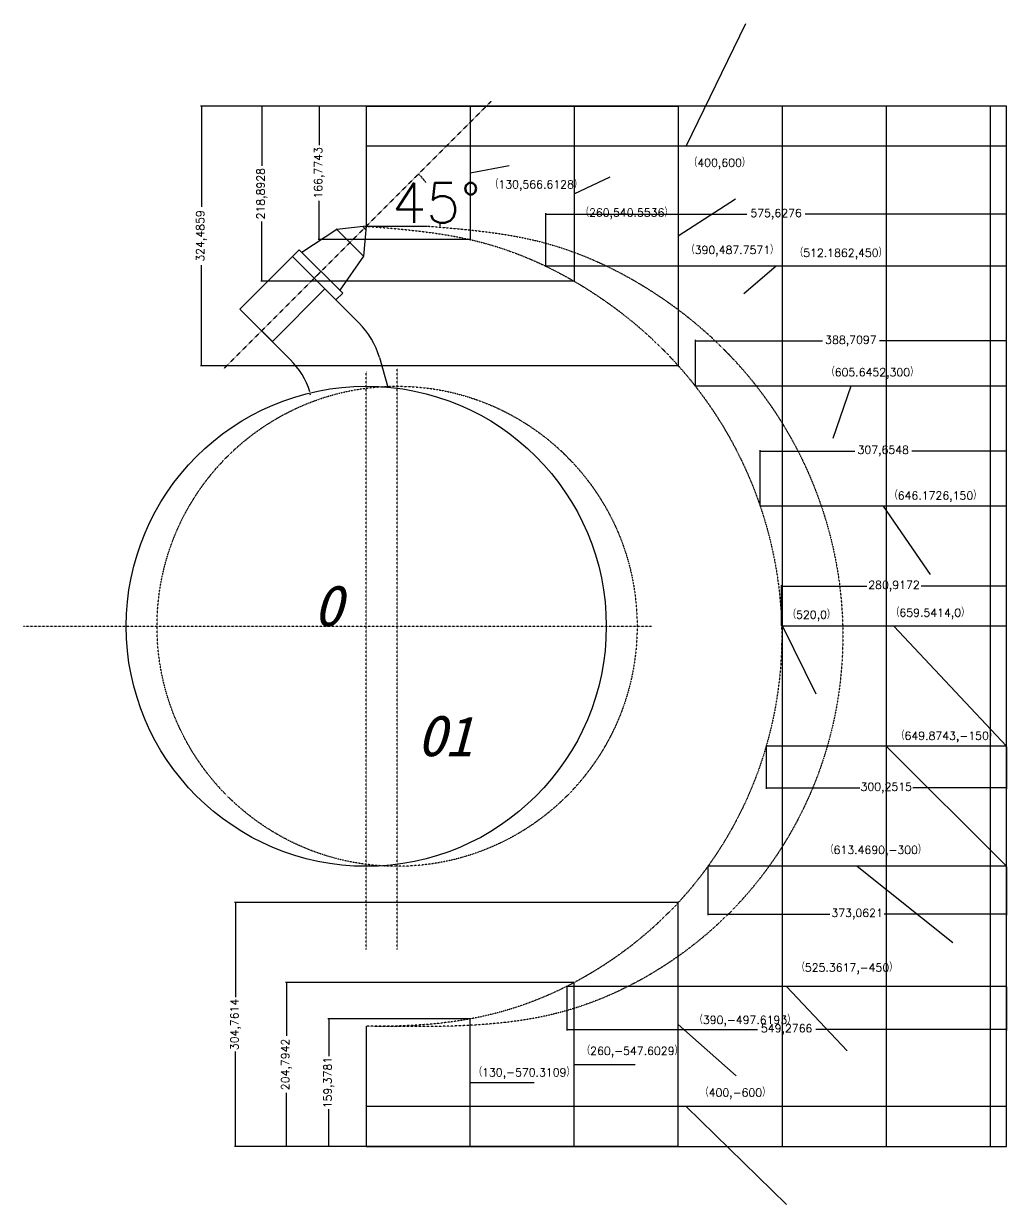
# Model space of a CAD drawing. Header units: millimetres. Extents: x -428 to 2921, y -978 to 753.
# Drawn here: x -428 to 800, y -722 to 753 of the extents above; entities that cross this region are included whole.
import ezdxf

# ---------------------------------------------------------------- set-up
doc = ezdxf.new("R2010")
doc.units = ezdxf.units.MM
doc.header["$LTSCALE"] = 0.25
for name, pattern in [('ACAD_ISO02W100', [15, 12, -3]), ('CENTER', [50.800000000000004, 31.75, -6.35, 6.35, -6.35]), ('DASHED', [19.049999999999997, 12.7, -6.35])]:
    doc.linetypes.add(name, pattern=pattern)
doc.styles.get("Standard").update_dxf_attribs({"font": 'txt', "bigfont": 'gbcbig.shx'})
doc.dimstyles.new('ISO-25', dxfattribs={"dimtxt": 10, "dimasz": 0.01, "dimexe": 1.25, "dimexo": 0.625, "dimtad": 0, "dimtoh": 1, "dimdec": 4, "dimtxsty": 'Standard', "dimcen": 2.5, "dimadec": 0, "dimazin": 0, "dimtfac": 1, "dimtdec": 4, "dimtmove": 0, "dimatfit": 3, "dimfxl": 1, "dimarcsym": 0})

# ---------------------------------------------------------------- blocks, each defined once
blk = doc.blocks.new('*D1')
at = {"color": 0, "linetype": 'ACAD_ISO02W100', "lineweight": -2, "ltscale": 0.01}
for start, end in [(36.3297717959347, 44.99379713952335), (0.006202860476659535, 2.154693829137261)]:
    blk.add_arc((-1.989519660128281e-12, 500.0000000000001), 92.3699311902961, start, end, dxfattribs=at)
at = {"color": 0, "linetype": 'ACAD_ISO02W100', "ltscale": 0.01}
for points in [[(65.32129683234132, 565.3071548243263), (65.32365398252784, 565.3095117193407), (65.31540472239118, 565.315404722393)], [(92.37159731565669, 500.0100000902023), (92.36826398232824, 500.0099999097683), (92.36993119029415, 499.9999999999999)]]:
    blk.add_solid(points, dxfattribs=at)
at = {"layer": 'Defpoints', "color": 0, "linetype": 'ACAD_ISO02W100', "ltscale": 0.01}
for p in [(156.2077389711048, 656.2077389711068), (79.99470695661498, 546.1849655951481), (-1.961097950697877e-12, 499.9999999999999), (209.2578470723523, 499.9999999999999), (-177.8814072823531, 322.1185927176488)]:
    blk.add_point(p, dxfattribs=at)
at = {"color": 0, "linetype": 'ACAD_ISO02W100', "ltscale": 0.01, "insert": (87.66707998403041, 529.0978912495959), "char_height": 10, "attachment_point": 5}
blk.add_mtext('{\\H5x;45°}', dxfattribs=at)
blk = doc.blocks.new('*D12')
at = {"color": 0, "lineweight": -2, "ltscale": 0.01}
for p, q in [((129.375, 650.0000000070127), (-59.92887703694029, 650.0000000070127)), ((-58.6788770369403, 649.9900000070127), (-58.67887703694031, 601.4044958418395)), ((-58.67887703694034, 483.2356583433331), (-58.67887703694032, 531.8211625085063)), ((129.375, 483.2256583433331), (-59.92887703694033, 483.2256583433331))]:
    blk.add_line(p, q, dxfattribs=at)
at = {"color": 0, "ltscale": 0.01}
for points in [[(-58.68054370360696, 649.9900000070127), (-58.67721037027363, 649.9900000070127), (-58.6788770369403, 650.0000000070127)], [(-58.680543703607, 483.2356583433331), (-58.67721037027367, 483.2356583433331), (-58.67887703694034, 483.2256583433331)]]:
    blk.add_solid(points, dxfattribs=at)
at = {"layer": 'Defpoints', "color": 0, "ltscale": 0.01}
for p in [(130, 650.0000000070127), (-58.67887703694034, 483.2256583433331), (130, 483.2256583433331)]:
    blk.add_point(p, dxfattribs=at)
at = {"color": 0, "ltscale": 0.01, "insert": (-58.67887703694041, 566.6128291751729), "char_height": 10, "attachment_point": 5, "rotation": 90}
blk.add_mtext('166,7743', dxfattribs=at)
blk = doc.blocks.new('*D13')
at = {"color": 0, "lineweight": -2, "ltscale": 0.01}
for p, q in [((259.375, 650.0000000070127), (-131.7418059747524, 650.0000000070128)), ((-130.4918059747524, 649.9900000070128), (-130.4918059747524, 575.3452813596481)), ((-130.4918059747525, 431.1172293789502), (-130.4918059747524, 505.7619480263148)), ((259.3749999999999, 431.1072293789501), (-131.7418059747525, 431.1072293789503))]:
    blk.add_line(p, q, dxfattribs=at)
at = {"color": 0, "ltscale": 0.01}
for points in [[(-130.4934726414191, 649.9900000070128), (-130.4901393080857, 649.9900000070128), (-130.4918059747524, 650.0000000070128)], [(-130.4934726414191, 431.1172293789502), (-130.4901393080858, 431.1172293789502), (-130.4918059747525, 431.1072293789503)]]:
    blk.add_solid(points, dxfattribs=at)
at = {"layer": 'Defpoints', "color": 0, "ltscale": 0.01}
for p in [(260, 650.0000000070127), (-130.4918059747525, 431.1072293789503), (259.9999999999999, 431.1072293789501)]:
    blk.add_point(p, dxfattribs=at)
at = {"color": 0, "ltscale": 0.01, "insert": (-130.4918059747525, 540.5536146929815), "char_height": 10, "attachment_point": 5, "rotation": 90}
blk.add_mtext('218,8928', dxfattribs=at)
blk = doc.blocks.new('*D14')
at = {"color": 0, "lineweight": -2, "ltscale": 0.01}
for p, q in [((389.375, 650.0000000070127), (-207.2564321849659, 650.0000000070128)), ((-206.0064321849659, 649.9900000070128), (-206.0064321849659, 524.2153867690993)), ((-206.0064321849659, 325.524106864519), (-206.0064321849659, 451.2987201024326)), ((389.375, 325.5141068645188), (-207.2564321849659, 325.514106864519))]:
    blk.add_line(p, q, dxfattribs=at)
at = {"color": 0, "ltscale": 0.01}
for points in [[(-206.0080988516325, 649.9900000070128), (-206.0047655182992, 649.9900000070128), (-206.0064321849659, 650.0000000070128)], [(-206.0080988516326, 325.524106864519), (-206.0047655182993, 325.524106864519), (-206.0064321849659, 325.514106864519)]]:
    blk.add_solid(points, dxfattribs=at)
at = {"layer": 'Defpoints', "color": 0, "ltscale": 0.01}
for p in [(390, 650.0000000070127), (-206.0064321849659, 325.514106864519), (390, 325.5141068645188)]:
    blk.add_point(p, dxfattribs=at)
at = {"color": 0, "ltscale": 0.01, "insert": (-206.006432184966, 487.7570534357659), "char_height": 10, "attachment_point": 5, "rotation": 90}
blk.add_mtext('324,4859', dxfattribs=at)
blk = doc.blocks.new('*D15')
at = {"color": 0, "lineweight": -2, "ltscale": 0.01}
for p, q in [((129.3749999999999, -490.6218921637972), (-47.96681819101104, -490.6218921637971)), ((-46.71681819101104, -490.6318921637971), (-46.71681819101105, -537.1859460783922)), ((-46.71681819101107, -649.9899999929875), (-46.71681819101106, -603.4359460783922)), ((129.3749999999999, -649.9999999929875), (-47.96681819101107, -649.9999999929875))]:
    blk.add_line(p, q, dxfattribs=at)
at = {"color": 0, "ltscale": 0.01}
for points in [[(-46.7184848576777, -490.6318921637971), (-46.71515152434437, -490.6318921637971), (-46.71681819101104, -490.6218921637971)], [(-46.71848485767774, -649.9899999929875), (-46.71515152434441, -649.9899999929875), (-46.71681819101107, -649.9999999929875)]]:
    blk.add_solid(points, dxfattribs=at)
at = {"layer": 'Defpoints', "color": 0, "ltscale": 0.01}
for p in [(-46.71681819101104, -490.6218921637971), (129.9999999999999, -490.6218921637972), (129.9999999999999, -649.9999999929875)]:
    blk.add_point(p, dxfattribs=at)
at = {"color": 0, "ltscale": 0.01, "insert": (-46.71681819101097, -570.3109460783922), "char_height": 10, "attachment_point": 5, "rotation": 90}
blk.add_mtext('159,3781', dxfattribs=at)
blk = doc.blocks.new('*D16')
at = {"color": 0, "lineweight": -2, "ltscale": 0.01}
for p, q in [((259.3749999999998, -445.2057648996019), (-100.933236684983, -445.2057648996019)), ((-99.68323668498302, -445.2157648996019), (-99.68323668498303, -511.9778824462946)), ((-99.68323668498306, -649.9899999929874), (-99.68323668498304, -583.2278824462946)), ((259.3749999999998, -649.9999999929875), (-100.9332366849831, -649.9999999929873))]:
    blk.add_line(p, q, dxfattribs=at)
at = {"color": 0, "ltscale": 0.01}
for points in [[(-99.68490335164968, -445.2157648996019), (-99.68157001831635, -445.2157648996019), (-99.68323668498302, -445.2057648996019)], [(-99.68490335164972, -649.9899999929874), (-99.68157001831639, -649.9899999929874), (-99.68323668498306, -649.9999999929873)]]:
    blk.add_solid(points, dxfattribs=at)
at = {"layer": 'Defpoints', "color": 0, "ltscale": 0.01}
for p in [(259.9999999999998, -445.2057648996019), (-99.68323668498306, -649.9999999929873), (259.9999999999998, -649.9999999929875)]:
    blk.add_point(p, dxfattribs=at)
at = {"color": 0, "ltscale": 0.01, "insert": (-99.68323668498294, -547.6028824462946), "char_height": 10, "attachment_point": 5, "rotation": 90}
blk.add_mtext('204,7942', dxfattribs=at)
blk = doc.blocks.new('*D17')
at = {"color": 0, "lineweight": -2, "ltscale": 0.01}
for p, q in [((389.3749999999998, -345.2386459446828), (-164.4839601130751, -345.2386459446826)), ((-163.2339601130752, -345.2486459446826), (-163.2339601130752, -463.6609896355017)), ((-163.2339601130752, -649.9899999929874), (-163.2339601130752, -531.5776563021684)), ((389.3749999999998, -649.9999999929875), (-164.4839601130752, -649.9999999929873))]:
    blk.add_line(p, q, dxfattribs=at)
at = {"color": 0, "ltscale": 0.01}
for points in [[(-163.2356267797418, -345.2486459446826), (-163.2322934464085, -345.2486459446826), (-163.2339601130752, -345.2386459446826)], [(-163.2356267797419, -649.9899999929874), (-163.2322934464086, -649.9899999929874), (-163.2339601130752, -649.9999999929873)]]:
    blk.add_solid(points, dxfattribs=at)
at = {"layer": 'Defpoints', "color": 0, "ltscale": 0.01}
for p in [(389.9999999999998, -345.2386459446828), (-163.2339601130752, -649.9999999929873), (389.9999999999998, -649.9999999929875)]:
    blk.add_point(p, dxfattribs=at)
at = {"color": 0, "ltscale": 0.01, "insert": (-163.2339601130751, -497.619322968835), "char_height": 10, "attachment_point": 5, "rotation": 90}
blk.add_mtext('304,7614', dxfattribs=at)
blk = doc.blocks.new('*D18')
at = {"color": 0, "lineweight": -2, "ltscale": 0.01}
for p, q in [((224.37241751163, 450.6250000070126), (224.37241751163, 516.1543343286285)), ((224.38241751163, 514.9043343286285), (475.7278754224816, 514.9043343286285)), ((799.99, 514.9043343286285), (548.6445420891483, 514.9043343286285)), ((800, 450.6250000070125), (800, 516.1543343286285))]:
    blk.add_line(p, q, dxfattribs=at)
at = {"color": 0, "ltscale": 0.01}
for points in [[(224.38241751163, 514.9060009952951), (224.38241751163, 514.9026676619618), (224.37241751163, 514.9043343286285)], [(799.99, 514.9060009952951), (799.99, 514.9026676619618), (800, 514.9043343286285)]]:
    blk.add_solid(points, dxfattribs=at)
at = {"layer": 'Defpoints', "color": 0, "ltscale": 0.01}
for p in [(800, 514.9043343286285), (224.37241751163, 450.0000000070126), (800, 450.0000000070125)]:
    blk.add_point(p, dxfattribs=at)
at = {"color": 0, "ltscale": 0.01, "insert": (512.186208755815, 514.9043343286285), "char_height": 10, "attachment_point": 5}
blk.add_mtext('575,6276', dxfattribs=at)
blk = doc.blocks.new('*D19')
at = {"color": 0, "lineweight": -2, "ltscale": 0.01}
for p, q in [((411.2903187193736, 300.6250000070125), (411.2903187193736, 357.7722291711225)), ((411.3003187193736, 356.5222291711225), (570.0201593596868, 356.5222291711225)), ((799.99, 356.5222291711225), (641.2701593596868, 356.5222291711225)), ((800, 300.6250000070125), (800, 357.7722291711225))]:
    blk.add_line(p, q, dxfattribs=at)
at = {"color": 0, "ltscale": 0.01}
for points in [[(411.3003187193736, 356.5238958377892), (411.3003187193736, 356.5205625044558), (411.2903187193736, 356.5222291711225)], [(799.99, 356.5238958377892), (799.99, 356.5205625044558), (800, 356.5222291711225)]]:
    blk.add_solid(points, dxfattribs=at)
at = {"layer": 'Defpoints', "color": 0, "ltscale": 0.01}
for p in [(800, 356.5222291711225), (411.2903187193736, 300.0000000070125), (800, 300.0000000070125)]:
    blk.add_point(p, dxfattribs=at)
at = {"color": 0, "ltscale": 0.01, "insert": (605.6451593596868, 356.5222291711225), "char_height": 10, "attachment_point": 5}
blk.add_mtext('388,7097', dxfattribs=at)
blk = doc.blocks.new('*D20')
at = {"color": 0, "lineweight": -2, "ltscale": 0.01}
for p, q in [((492.3452497543785, 150.6250000070126), (492.3452497543785, 220.2621786461004)), ((492.3552497543785, 219.0121786461004), (610.5476248771893, 219.0121786461004)), ((799.99, 219.0121786461004), (681.7976248771893, 219.0121786461004)), ((800, 150.6250000070125), (800, 220.2621786461004))]:
    blk.add_line(p, q, dxfattribs=at)
at = {"color": 0, "ltscale": 0.01}
for points in [[(492.3552497543785, 219.0138453127671), (492.3552497543785, 219.0105119794338), (492.3452497543785, 219.0121786461004)], [(799.99, 219.0138453127671), (799.99, 219.0105119794338), (800, 219.0121786461004)]]:
    blk.add_solid(points, dxfattribs=at)
at = {"layer": 'Defpoints', "color": 0, "ltscale": 0.01}
for p in [(800, 219.0121786461004), (492.3452497543785, 150.0000000070126), (800, 150.0000000070125)]:
    blk.add_point(p, dxfattribs=at)
at = {"color": 0, "ltscale": 0.01, "insert": (646.1726248771893, 219.0121786461004), "char_height": 10, "attachment_point": 5}
blk.add_mtext('307,6548', dxfattribs=at)
blk = doc.blocks.new('*D21')
at = {"color": 0, "lineweight": -2, "ltscale": 0.01}
for p, q in [((519.0827616297693, 0.6250000269796852), (519.0827616297693, 51.43216623106946)), ((519.0927616297693, 50.18216623106946), (625.5830474815513, 50.18216623106946)), ((799.9899999999999, 50.18216623106946), (693.499714148218, 50.18216623106946)), ((799.9999999999999, 0.6250000269797056), (799.9999999999999, 51.43216623106946))]:
    blk.add_line(p, q, dxfattribs=at)
at = {"color": 0, "ltscale": 0.01}
for points in [[(519.0927616297693, 50.18383289773612), (519.0927616297693, 50.18049956440279), (519.0827616297693, 50.18216623106946)], [(799.9899999999999, 50.18383289773612), (799.9899999999999, 50.18049956440279), (799.9999999999999, 50.18216623106946)]]:
    blk.add_solid(points, dxfattribs=at)
at = {"layer": 'Defpoints', "color": 0, "ltscale": 0.01}
for p in [(799.9999999999999, 50.18216623106946), (519.0827616297693, 2.69796851261735e-08), (799.9999999999999, 2.697970558074303e-08)]:
    blk.add_point(p, dxfattribs=at)
at = {"color": 0, "ltscale": 0.01, "insert": (659.5413808148846, 50.18216623106946), "char_height": 10, "attachment_point": 5}
blk.add_mtext('280,9172', dxfattribs=at)
blk = doc.blocks.new('*D22')
at = {"color": 0, "lineweight": -2, "ltscale": 0.01}
for p, q in [((499.7485182321753, -150.6249999929874), (499.7485182321753, -203.3607899653593)), ((800, -150.6249999929875), (800, -203.3607899653593)), ((499.7585182321753, -202.1107899653593), (616.7492591160876, -202.1107899653593)), ((799.99, -202.1107899653593), (682.9992591160876, -202.1107899653593))]:
    blk.add_line(p, q, dxfattribs=at)
at = {"color": 0, "ltscale": 0.01}
for points in [[(499.7585182321753, -202.1091232986927), (499.7585182321753, -202.112456632026), (499.7485182321753, -202.1107899653593)], [(799.99, -202.1091232986927), (799.99, -202.112456632026), (800, -202.1107899653593)]]:
    blk.add_solid(points, dxfattribs=at)
at = {"layer": 'Defpoints', "color": 0, "ltscale": 0.01}
for p in [(499.7485182321753, -149.9999999929874), (800, -149.9999999929875), (800, -202.1107899653593)]:
    blk.add_point(p, dxfattribs=at)
at = {"color": 0, "ltscale": 0.01, "insert": (649.8742591160876, -202.1107899653593), "char_height": 10, "attachment_point": 5}
blk.add_mtext('300,2515', dxfattribs=at)
blk = doc.blocks.new('*D23')
at = {"color": 0, "lineweight": -2, "ltscale": 0.01}
for p, q in [((426.9379318482937, -300.6249999929874), (426.9379318482937, -361.0180799382656)), ((800, -300.6249999929875), (800, -361.0180799382656)), ((426.9479318482936, -359.7680799382656), (579.5106325908134, -359.7680799382656)), ((799.99, -359.7680799382656), (647.4272992574802, -359.7680799382656))]:
    blk.add_line(p, q, dxfattribs=at)
at = {"color": 0, "ltscale": 0.01}
for points in [[(426.9479318482936, -359.7664132715989), (426.9479318482936, -359.7697466049323), (426.9379318482937, -359.7680799382656)], [(799.99, -359.7664132715989), (799.99, -359.7697466049323), (800, -359.7680799382656)]]:
    blk.add_solid(points, dxfattribs=at)
at = {"layer": 'Defpoints', "color": 0, "ltscale": 0.01}
for p in [(426.9379318482937, -299.9999999929874), (800, -299.9999999929875), (800, -359.7680799382656)]:
    blk.add_point(p, dxfattribs=at)
at = {"color": 0, "ltscale": 0.01, "insert": (613.4689659241468, -359.7680799382656), "char_height": 10, "attachment_point": 5}
blk.add_mtext('373,0621', dxfattribs=at)
blk = doc.blocks.new('*D24')
at = {"color": 0, "lineweight": -2, "ltscale": 0.01}
for p, q in [((250.7233912495841, -450.6249999929874), (250.7233912495841, -505.2288028088697)), ((799.9999999999999, -450.6249999929875), (799.9999999999999, -505.2288028088697)), ((250.7333912495841, -503.9788028088697), (488.9033622914587, -503.9788028088697)), ((799.9899999999999, -503.9788028088697), (561.8200289581254, -503.9788028088697))]:
    blk.add_line(p, q, dxfattribs=at)
at = {"color": 0, "ltscale": 0.01}
for points in [[(250.7333912495841, -503.977136142203), (250.7333912495841, -503.9804694755363), (250.7233912495841, -503.9788028088697)], [(799.9899999999999, -503.977136142203), (799.9899999999999, -503.9804694755363), (799.9999999999999, -503.9788028088697)]]:
    blk.add_solid(points, dxfattribs=at)
at = {"layer": 'Defpoints', "color": 0, "ltscale": 0.01}
for p in [(250.7233912495841, -449.9999999929874), (799.9999999999999, -449.9999999929875), (799.9999999999999, -503.9788028088697)]:
    blk.add_point(p, dxfattribs=at)
at = {"color": 0, "ltscale": 0.01, "insert": (525.361695624792, -503.9788028088697), "char_height": 10, "attachment_point": 5}
blk.add_mtext('549,2766', dxfattribs=at)

msp = doc.modelspace()

# ---------------------------------------------------------------- linework, layer by layer
at = {"color": 1, "ltscale": 0.01}
for p, q in [((400, 600.0000000070127), (474.4578845208125, 753.1408723032946)), ((0, 650.0000000070127), (130, 650.0000000070127)), ((130, 650.0000000070127), (260, 650.0000000070127)), ((130, 566.6128291751729), (178.4560799818755, 575.7118407670159)), ((260, 540.5536146929815), (304.8757986096534, 561.8171971252978)), ((390, 487.7570534357657), (461.6362363650442, 534.0279098418623)), ((512.186208755815, 450.0000000070125), (471.749818673592, 415.2918631250132)), ((605.6451593596868, 300.0000000070125), (582.999159205543, 234.6614880734405)), ((646.1726248771893, 150.0000000070126), (704.803153436369, 64.69871439146573)), ((519.9999999999998, 7.012602054601302e-09), (562.0538880007971, -84.55608044668224)), ((659.5413808148846, 3.238260547275921e-08), (800, -149.9999999929875)), ((649.8742591160876, -149.9999999929874), (799.9999999999999, -299.9999999929875)), ((613.4689659241468, -299.9999999929875), (733.1649120594848, -395.0107699156629)), ((525.361695624792, -449.9999999929875), (600.8100353962709, -530.404660607891)), ((389.9999999999998, -497.6193229688351), (462.1525384987999, -561.8916123798767)), ((259.9999999999998, -547.6028824462946), (336.1002728038311, -547.6028824462946)), ((129.9999999999999, -570.3109460783924), (210.0480071088623, -570.3109460783924)), ((399.9999999999999, -599.9999999929873), (525.1786759792903, -722.4750606350726))]:
    msp.add_line(p, q, dxfattribs=at)
at = {"color": 250, "linetype": 'DASHED', "ltscale": 0.01}
msp.add_line((-177.8814078920228, 322.1185926489295), (156.2077383614353, 656.2077389023872), dxfattribs=at)
at = {"color": 0, "ltscale": 0.01}
for p, q in [((800, 650.0000000070125), (0, 650.0000000070127)), ((0, 650.0000000070127), (3.268744421726049e-14, 500.0000005409521)), ((130, 650.0000000070127), (130, 483.2256583433331)), ((260, 650.0000000070127), (260, 431.1072293789501)), ((260, 650.0000000070127), (390, 650.0000000070127)), ((390, 650.0000000070127), (390, 325.5141068645188)), ((519.9999999999998, -649.9999999929875), (519.9999999999998, 650.0000000070127)), ((649.9999999999998, -649.9999999929875), (649.9999999999999, 650.0000000070124)), ((779.9999999999998, -649.9999999929875), (779.9999999999999, 650.0000000070124)), ((799.9999999999999, -649.9999999622145), (800, 650.0000000377855)), ((800, 600.0000000070125), (-1.579542587469508e-14, 600.0000000070127)), ((800, 450.0000000070125), (224.37241751163, 450.0000000070126)), ((800, 300.0000000070125), (411.2903187193736, 300.0000000070125)), ((800, 150.0000000070125), (492.3452497543785, 150.0000000070126)), ((800, 3.778552581934491e-08), (519.0827616297693, 2.69796851261735e-08)), ((800, -149.9999999929875), (499.7485182321753, -149.9999999929874)), ((799.9999999999999, -299.9999999929875), (426.9379318482937, -299.9999999929874)), ((389.9999999999998, -649.9999999929875), (389.9999999999998, -345.2386459446827)), ((799.9999999999999, -449.9999999929875), (250.7233912495841, -449.9999999929874)), ((259.9999999999998, -649.9999999929875), (259.9999999999998, -445.2057648996019)), ((-9.181703555797752e-14, -499.8286614590477), (-1.194030629168669e-13, -649.9999999929875)), ((129.9999999999999, -649.9999999929875), (129.9999999999999, -490.6218921637972)), ((799.9999999999999, -599.9999999929875), (-1.294822635963111e-13, -599.9999999929873)), ((-1.194030629168669e-13, -649.9999999929875), (799.9999999999999, -649.9999999929875))]:
    msp.add_line(p, q, dxfattribs=at)
at = {"color": 250, "ltscale": 0.01}
for p, q in [((-36.87856693524811, 495.8432184527541), (-80.37168324076394, 467.2345975725272)), ((-3.511600958996218, 462.4762524765023), (-37.52374806444997, 496.4883995819561)), ((-6.096716070285302e-07, 499.9999999312806), (-36.87856693524811, 495.8432184527541)), ((-4.376028652425894, 499.506754284011), (-0.4166887603965024, 495.5474143919818)), ((-6.096716070285302e-07, 499.9999999312806), (-3.511600958996218, 462.4762524765023)), ((-9.184850997342065e-15, 500.0000005409521), (75.99999939033006, 499.9999999312806)), ((-157.942836650181, 396.3133269327692), (-92.18190599983198, 462.074257583118)), ((-92.18190599983215, 462.0742575831182), (-83.69662462559359, 470.5595389573568)), ((-92.18190599983215, 462.0742575831182), (-37.92574295783401, 407.8180945411199)), ((-92.18190599983215, 462.0742575831182), (-8.96492571028089, 378.8572772935673)), ((-83.69662462559359, 470.5595389573568), (-29.44046158359544, 416.3033759153585)), ((-3.511600958996218, 462.4762524765023), (-32.97088941125022, 419.8338037430133)), ((-64.10855729758003, 435.8914432433722), (-57.03748948571456, 442.9625110552377)), ((-117.3797262866377, 355.7502165692258), (-51.61879563628871, 421.5111472195747)), ((-37.92574295783401, 407.8180945411199), (-29.44046158359544, 416.3033759153585)), ((-157.942836650181, 396.3133269327692), (-94.90313280254654, 333.2736230851346)), ((-117.3797262866377, 355.7502165692258), (-144.2497839717265, 382.6202742543147)), ((16.44187128430813, 335.7406379850431), (27.05343656442534, 298.7776957806651)), ((-70.3442146387599, 290.6546421037774), (-69.95335209058115, 289.4294281452836))]:
    msp.add_line(p, q, dxfattribs=at)
at = {"color": 250, "linetype": 'CENTER', "ltscale": 0.01}
for p, q in [((-4.602495425052922e-14, -403.7922076152794), (4.004488835649956e-14, 318.8077315357165)), ((38.49999999999994, -403.7922076152794), (38.50000000000004, 322.3702951372362)), ((-428.2203109997251, -9.459360850172516e-09), (356.3697738252558, 4.206572091032016e-08))]:
    msp.add_line(p, q, dxfattribs=at)
at = {"color": 250, "ltscale": 0.01}
msp.add_circle((2.59305977058928e-14, 7.815970093361102e-14), 300, dxfattribs=at)
at = {"color": 250, "linetype": 'DASHED', "ltscale": 0.01}
msp.add_circle((38.50000000000003, 7.815970093361102e-14), 300, dxfattribs=at)
at = {"color": 250, "ltscale": 0.01}
for centre, start, end in [((-79.67560382893548, 308.1465991749124), 16.01806298546794, 45.00000000000016), ((-165.6138109212014, 262.5629449664799), 17.69350185730172, 44.99999999999992)]:
    msp.add_arc(centre, 100, start, end, dxfattribs=at)
at = {"color": 0, "linetype": 'DASHED', "ltscale": 0.01}
for points in [[(0, 500.0000005409521), (145.5076720000015, 479.4098675409522), (279.3195170000016, 419.3352845409521), (390.7029820000016, 324.7240245409522), (470.7727280000016, 203.3683215409521), (513.2224300000016, 65.26309654095212), (514.8441700000016, -78.21723145904787), (475.7926420000016, -215.2555474590479), (399.5724120000016, -334.5653024590479), (292.4928200000015, -426.3200814590479), (164.4095220000016, -482.9629124590479), (25.41152500000157, -499.8286614590479), (1.364242052659392e-12, -499.8286614590479)], [(76.36000000000149, 500.0000005409521), (221.8713080000016, 479.4098675409522), (355.6831530000015, 419.3352845409521), (467.0661800000016, 324.7240245409522), (547.1363650000017, 203.3683215409521), (589.5860670000015, 65.26309654095212), (591.2078060000016, -78.21723145904787), (552.1562780000016, -215.2555474590479), (475.9360490000016, -334.5653024590479), (369.1129180000016, -426.3200814590479), (240.7731580000016, -482.9629124590479), (101.7751620000015, -499.8286614590479), (1.591615728102624e-12, -499.8286614590479)]]:
    msp.add_spline(points, degree=3, dxfattribs=at)

# ---------------------------------------------------------------- texts
at = {"color": 250, "ltscale": 0.01, "char_height": 10, "width": 1279.508643132555, "attachment_point": 1}
for s, insert in [('（400,600）', (403.7405616065921, 584.2570663588466)), ('（130,566.6128）', (155.1546959734792, 557.1915303846719)), ('（260,540.5536）', (268.372026052883, 521.9571663881869)), ('（390,487.7571）', (400.4589018795109, 475.2322394828815)), ('（512.1862,450）', (536.0616543936453, 471.6684228467337)), ('（605.6452,300）', (575.4415896506493, 322.4765585476451)), ('（646.1726,150）', (654.2014694306677, 168.366279064231)), ('（520,0）', (527.1367530421453, 19.44694801904177)), ('（659.5414,0）', (656.321171376469, 21.99034245662631)), ('（649.8743,-150）', (662.684938017414, -131.885140510448)), ('（613.4690,-300）', (574.0506316731448, -274.4539105620266)), ('（525.3617,-450）', (538.1341738113592, -421.5189570018293)), ('（390,-497.6193）', (410.6659875052105, -486.9593822809176)), ('（260,-547.6029）', (269.8171716628044, -525.6607117115155)), ('（130,-570.3109）', (134.7346871351388, -552.5309417593704)), ('（400,-600）', (417.9127679318412, -577.7400923598271))]:
    msp.add_mtext(s, dxfattribs=dict(at, insert=insert))
at = {"color": 250, "linetype": 'ACAD_ISO02W100', "ltscale": 0.01, "char_height": 50, "attachment_point": 1}
for s, insert, width in [('{\\fKaiTi|b1|i1|c134|p49;O}', (-64.82698168557019, 50.00230310742236), 7732.277668696863), ('{\\fKaiTi|b1|i1|c134|p49;^I^IO\\fKaiTi|b0|i1|c134|p49;1}', (64.52020004906701, -29.03040267239778), 100.5108071200027)]:
    msp.add_mtext(s, dxfattribs=dict(at, insert=insert, width=width))

# ---------------------------------------------------------------- dimensions: what is measured, and where the dimension line sits
at = {"color": 1, "ltscale": 0.01}
for base, p1, p2, picture, middle in [((-206.0064321849659, 325.514106864519), (390, 650.0000000070127), (390, 325.5141068645188), '*D14', (-206.006432184966, 487.7570534357659)), ((-130.4918059747525, 431.1072293789503), (260, 650.0000000070127), (259.9999999999999, 431.1072293789501), '*D13', (-130.4918059747525, 540.5536146929815)), ((-58.67887703694034, 483.2256583433331), (130, 650.0000000070127), (130, 483.2256583433331), '*D12', (-58.67887703694041, 566.6128291751729)), ((-163.2339601130752, -649.9999999929873), (389.9999999999998, -345.2386459446828), (389.9999999999998, -649.9999999929875), '*D17', (-163.2339601130751, -497.619322968835)), ((-99.68323668498306, -649.9999999929873), (259.9999999999998, -445.2057648996019), (259.9999999999998, -649.9999999929875), '*D16', (-99.68323668498294, -547.6028824462946)), ((-46.71681819101104, -490.6218921637971), (129.9999999999999, -649.9999999929875), (129.9999999999999, -490.6218921637972), '*D15', (-46.71681819101097, -570.3109460783922))]:
    dim = msp.add_linear_dim(base=base, p1=p1, p2=p2, angle=90, dimstyle='ISO-25', dxfattribs=at)
    dim.commit()
    dim.dimension.update_dxf_attribs({"geometry": picture, "text_midpoint": middle})
at = {"color": 250, "linetype": 'ACAD_ISO02W100', "ltscale": 0.01}
dim = msp.add_angular_dim_2l(base=(79.99470695661498, 546.1849655951481), line1=((-177.8814072823531, 322.1185927176488), (156.2077389711048, 656.2077389711068)), line2=((-1.932676241267473e-12, 499.9999999999999), (209.2578470723524, 499.9999999999999)), text='{\\H5x;<>}', dimstyle='ISO-25', dxfattribs=at)
dim.commit()
dim.dimension.update_dxf_attribs({"geometry": '*D1', "text_midpoint": (87.66707998403035, 529.0978912495959), "dimtype": 162})
at = {"color": 1, "ltscale": 0.01}
for base, p1, p2, picture, middle in [((800, 514.9043343286285), (224.37241751163, 450.0000000070126), (800, 450.0000000070125), '*D18', (512.186208755815, 514.9043343286285)), ((800, 356.5222291711225), (411.2903187193736, 300.0000000070125), (800, 300.0000000070125), '*D19', (605.6451593596868, 356.5222291711225)), ((800, 219.0121786461004), (492.3452497543785, 150.0000000070126), (800, 150.0000000070125), '*D20', (646.1726248771893, 219.0121786461004)), ((799.9999999999999, 50.18216623106946), (519.0827616297693, 2.69796851261735e-08), (799.9999999999999, 2.697970558074303e-08), '*D21', (659.5413808148846, 50.18216623106946)), ((800, -359.7680799382656), (426.9379318482937, -299.9999999929874), (800, -299.9999999929875), '*D23', (613.4689659241468, -359.7680799382656)), ((799.9999999999999, -503.9788028088697), (250.7233912495841, -449.9999999929874), (799.9999999999999, -449.9999999929875), '*D24', (525.361695624792, -503.9788028088697))]:
    dim = msp.add_linear_dim(base=base, p1=p1, p2=p2, dimstyle='ISO-25', dxfattribs=at)
    dim.commit()
    dim.dimension.update_dxf_attribs({"geometry": picture, "text_midpoint": middle})
dim = msp.add_linear_dim(base=(800, -202.1107899653593), p1=(499.7485182321753, -149.9999999929874), p2=(800, -149.9999999929875), dimstyle='ISO-25', dxfattribs=at)
dim.commit()
dim.dimension.update_dxf_attribs({"geometry": '*D22', "text_midpoint": (649.8742591160876, -202.1107899653593), "dimtype": 160})

doc.saveas('drawing.dxf')
